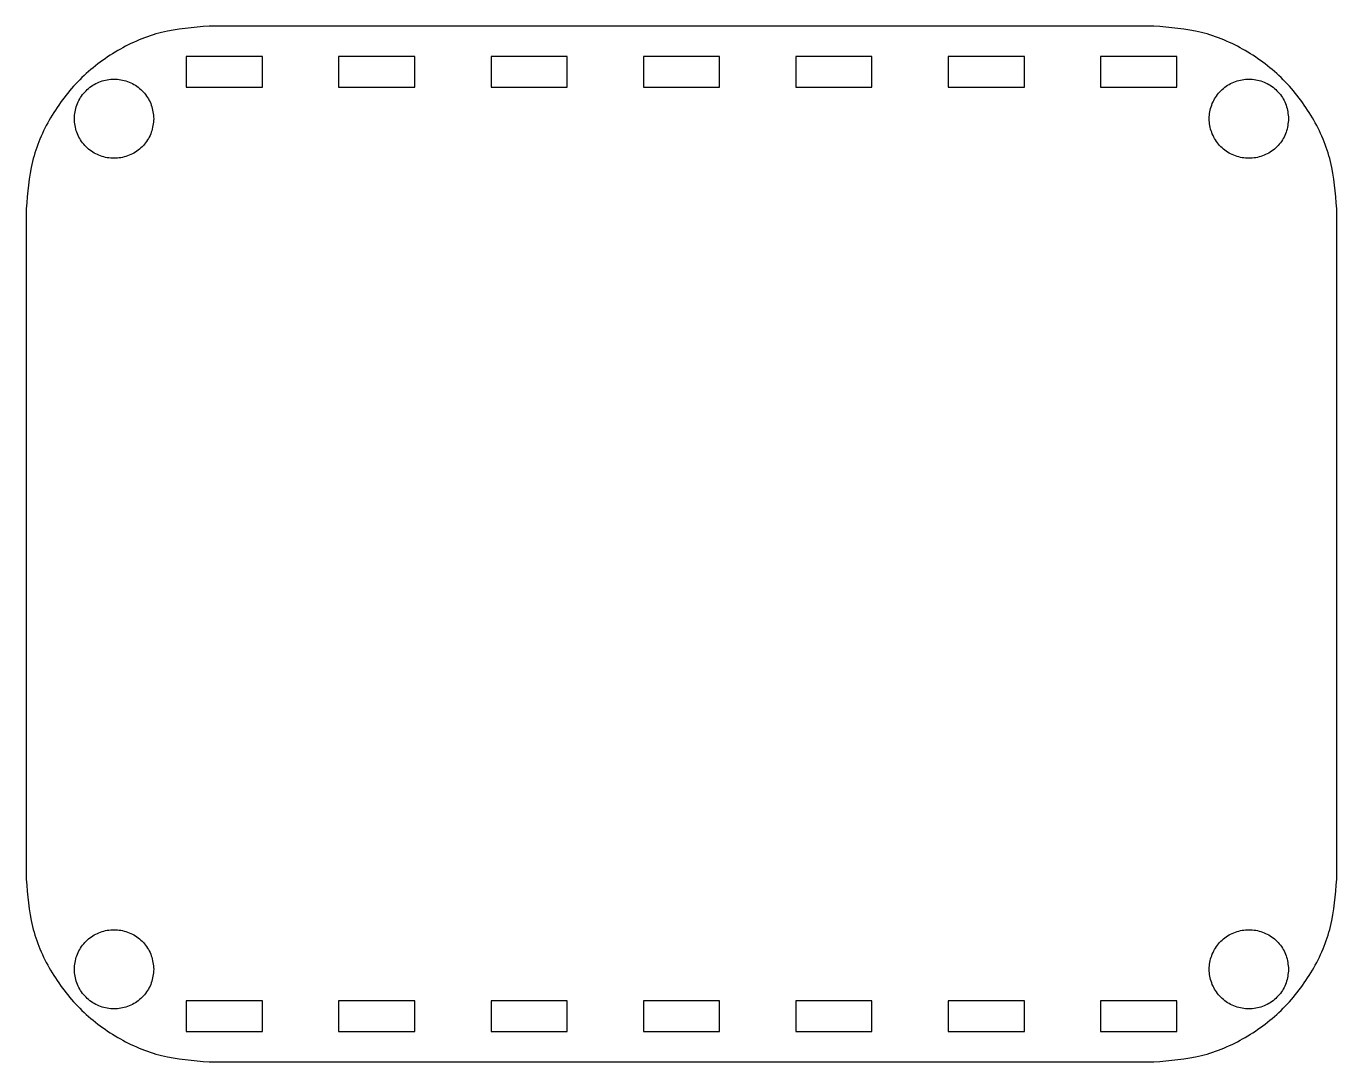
# Model space of a CAD drawing. Extents: x -43 to 43, y -34 to 34.
import ezdxf

# ---------------------------------------------------------------- set-up
doc = ezdxf.new("R2010")
doc.units = 0
doc.layers.get('0').update_dxf_attribs({"linetype": 'CONTINUOUS'})

msp = doc.modelspace()

# ---------------------------------------------------------------- linework, layer by layer
at = {"color": 7}
for p, q in [((31, 34), (-31, 34)), ((-32.5, 32), (-32.5, 30)), ((-27.5, 32), (-32.5, 32)), ((-27.5, 30), (-27.5, 32)), ((-22.5, 32), (-22.5, 30)), ((-17.5, 32), (-22.5, 32)), ((-17.5, 30), (-17.5, 32)), ((-12.5, 32), (-12.5, 30)), ((-7.5, 32), (-12.5, 32)), ((-7.5, 30), (-7.5, 32)), ((2.5, 32), (-2.5, 32)), ((-2.5, 32), (-2.5, 30)), ((2.5, 30), (2.5, 32)), ((7.5, 32), (7.5, 30)), ((12.5, 32), (7.5, 32)), ((12.5, 30), (12.5, 32)), ((17.5, 32), (17.5, 30)), ((22.5, 32), (17.5, 32)), ((22.5, 30), (22.5, 32)), ((27.5, 32), (27.5, 30)), ((32.5, 32), (27.5, 32)), ((32.5, 30), (32.5, 32)), ((-32.5, 30), (-27.5, 30)), ((-22.5, 30), (-17.5, 30)), ((-12.5, 30), (-7.5, 30)), ((-2.5, 30), (2.5, 30)), ((7.5, 30), (12.5, 30)), ((17.5, 30), (22.5, 30)), ((27.5, 30), (32.5, 30)), ((-34.63333, 27.924998), (-34.63333, 27.924998)), ((39.83333, 27.924998), (39.83333, 27.924998)), ((-43, 22), (-43, -22)), ((43, -22), (43, 22)), ((-34.63333, -27.924997), (-34.63333, -27.924997)), ((39.83333, -27.924997), (39.83333, -27.924997)), ((-32.5, -30), (-32.5, -32)), ((-27.5, -30), (-32.5, -30)), ((-27.5, -32), (-27.5, -30)), ((-22.5, -30), (-22.5, -32)), ((-17.5, -30), (-22.5, -30)), ((-17.5, -32), (-17.5, -30)), ((-12.5, -30), (-12.5, -32)), ((-7.5, -30), (-12.5, -30)), ((-7.5, -32), (-7.5, -30)), ((-2.5, -30), (-2.5, -32)), ((2.5, -30), (-2.5, -30)), ((2.5, -32), (2.5, -30)), ((7.5, -30), (7.5, -32)), ((12.5, -30), (7.5, -30)), ((12.5, -32), (12.5, -30)), ((17.5, -30), (17.5, -32)), ((22.5, -30), (17.5, -30)), ((22.5, -32), (22.5, -30)), ((27.5, -30), (27.5, -32)), ((32.5, -30), (27.5, -30)), ((32.5, -32), (32.5, -30)), ((-32.5, -32), (-27.5, -32)), ((-22.5, -32), (-17.5, -32)), ((-12.5, -32), (-7.5, -32)), ((-2.5, -32), (2.5, -32)), ((7.5, -32), (12.5, -32)), ((17.5, -32), (22.5, -32)), ((27.5, -32), (32.5, -32)), ((-31, -34), (31, -34))]:
    msp.add_line(p, q, dxfattribs=at)
for points, knots in [([(-31, 34), (-32.050159, 33.920005), (-34.141786, 33.760677), (-37.06788, 32.501575), (-39.585975, 30.585975), (-41.501575, 28.06788), (-42.760677, 25.141786), (-42.920005, 23.050159), (-43, 22)], [0, 0, 0, 0, 3.141299, 6.256602, 9.3979, 12.539199, 15.654502, 18.795801, 18.795801, 18.795801, 18.795801]), ([(43, 22), (42.920005, 23.050159), (42.760677, 25.141786), (41.501575, 28.06788), (39.585975, 30.585975), (37.06788, 32.501575), (34.141786, 33.760677), (32.050159, 33.920005), (31, 34)], [0, 0, 0, 0, 3.141299, 6.256602, 9.3979, 12.539199, 15.654502, 18.795801, 18.795801, 18.795801, 18.795801]), ([(-34.63333, 27.924998), (-34.664395, 28.228976), (-34.72608, 28.832581), (-35.204653, 29.630255), (-35.905365, 30.223305), (-36.773066, 30.537839), (-37.693794, 30.537839), (-38.560279, 30.223305), (-39.265843, 29.630255), (-39.726388, 28.832581), (-39.887187, 27.924998), (-39.726388, 27.017414), (-39.265843, 26.21974), (-38.560279, 25.62669), (-37.693794, 25.312156), (-36.773066, 25.312156), (-35.905365, 25.62669), (-35.204653, 26.21974), (-34.72608, 27.017414), (-34.664395, 27.62102), (-34.63333, 27.924998)], [0, 0, 0, 0, 0.907307, 1.801628, 2.708935, 3.616242, 4.510563, 5.41787, 6.325177, 7.219498, 8.126805, 9.034112, 9.928433, 10.83574, 11.743047, 12.637368, 13.544675, 14.451982, 15.346303, 16.25361, 16.25361, 16.25361, 16.25361]), ([(39.83333, 27.924998), (39.802265, 28.228976), (39.740581, 28.832581), (39.262007, 29.630255), (38.561295, 30.223305), (37.693594, 30.537839), (36.772867, 30.537839), (35.906382, 30.223305), (35.200817, 29.630255), (34.740273, 28.832581), (34.579474, 27.924998), (34.740273, 27.017414), (35.200817, 26.21974), (35.906382, 25.62669), (36.772867, 25.312156), (37.693595, 25.312156), (38.561295, 25.62669), (39.262007, 26.21974), (39.740581, 27.017414), (39.802265, 27.62102), (39.83333, 27.924998)], [0, 0, 0, 0, 0.907307, 1.801628, 2.708935, 3.616242, 4.510563, 5.41787, 6.325177, 7.219498, 8.126805, 9.034112, 9.928433, 10.83574, 11.743047, 12.637368, 13.544675, 14.451982, 15.346303, 16.25361, 16.25361, 16.25361, 16.25361]), ([(-43, -22), (-42.920005, -23.050159), (-42.760677, -25.141786), (-41.501575, -28.06788), (-39.585975, -30.585975), (-37.06788, -32.501575), (-34.141786, -33.760677), (-32.050159, -33.920005), (-31, -34)], [0, 0, 0, 0, 3.141299, 6.256602, 9.3979, 12.539199, 15.654502, 18.795801, 18.795801, 18.795801, 18.795801]), ([(31, -34), (32.050159, -33.920005), (34.141786, -33.760677), (37.06788, -32.501575), (39.585975, -30.585975), (41.501575, -28.06788), (42.760677, -25.141786), (42.920005, -23.050159), (43, -22)], [0, 0, 0, 0, 3.141299, 6.256602, 9.3979, 12.539199, 15.654502, 18.795801, 18.795801, 18.795801, 18.795801]), ([(-34.63333, -27.924997), (-34.664395, -27.621019), (-34.72608, -27.017414), (-35.204653, -26.219739), (-35.905365, -25.62669), (-36.773066, -25.312156), (-37.693794, -25.312156), (-38.560279, -25.62669), (-39.265843, -26.219739), (-39.726388, -27.017414), (-39.887187, -27.924997), (-39.726388, -28.832581), (-39.265843, -29.630255), (-38.560279, -30.223305), (-37.693794, -30.537839), (-36.773066, -30.537839), (-35.905365, -30.223305), (-35.204653, -29.630255), (-34.72608, -28.832581), (-34.664395, -28.228975), (-34.63333, -27.924997)], [0, 0, 0, 0, 0.907307, 1.801628, 2.708935, 3.616242, 4.510563, 5.41787, 6.325177, 7.219498, 8.126805, 9.034112, 9.928433, 10.83574, 11.743047, 12.637368, 13.544675, 14.451982, 15.346303, 16.25361, 16.25361, 16.25361, 16.25361]), ([(39.83333, -27.924997), (39.802265, -27.621019), (39.740581, -27.017414), (39.262007, -26.219739), (38.561295, -25.62669), (37.693594, -25.312156), (36.772867, -25.312156), (35.906382, -25.62669), (35.200817, -26.219739), (34.740273, -27.017414), (34.579474, -27.924997), (34.740273, -28.832581), (35.200817, -29.630255), (35.906382, -30.223305), (36.772867, -30.537839), (37.693595, -30.537839), (38.561295, -30.223305), (39.262007, -29.630255), (39.740581, -28.832581), (39.802265, -28.228975), (39.83333, -27.924997)], [0, 0, 0, 0, 0.907307, 1.801628, 2.708935, 3.616242, 4.510563, 5.41787, 6.325177, 7.219498, 8.126805, 9.034112, 9.928433, 10.83574, 11.743047, 12.637368, 13.544675, 14.451982, 15.346303, 16.25361, 16.25361, 16.25361, 16.25361])]:
    msp.add_open_spline(points, degree=3, knots=knots, dxfattribs=at)

doc.saveas('drawing.dxf')
